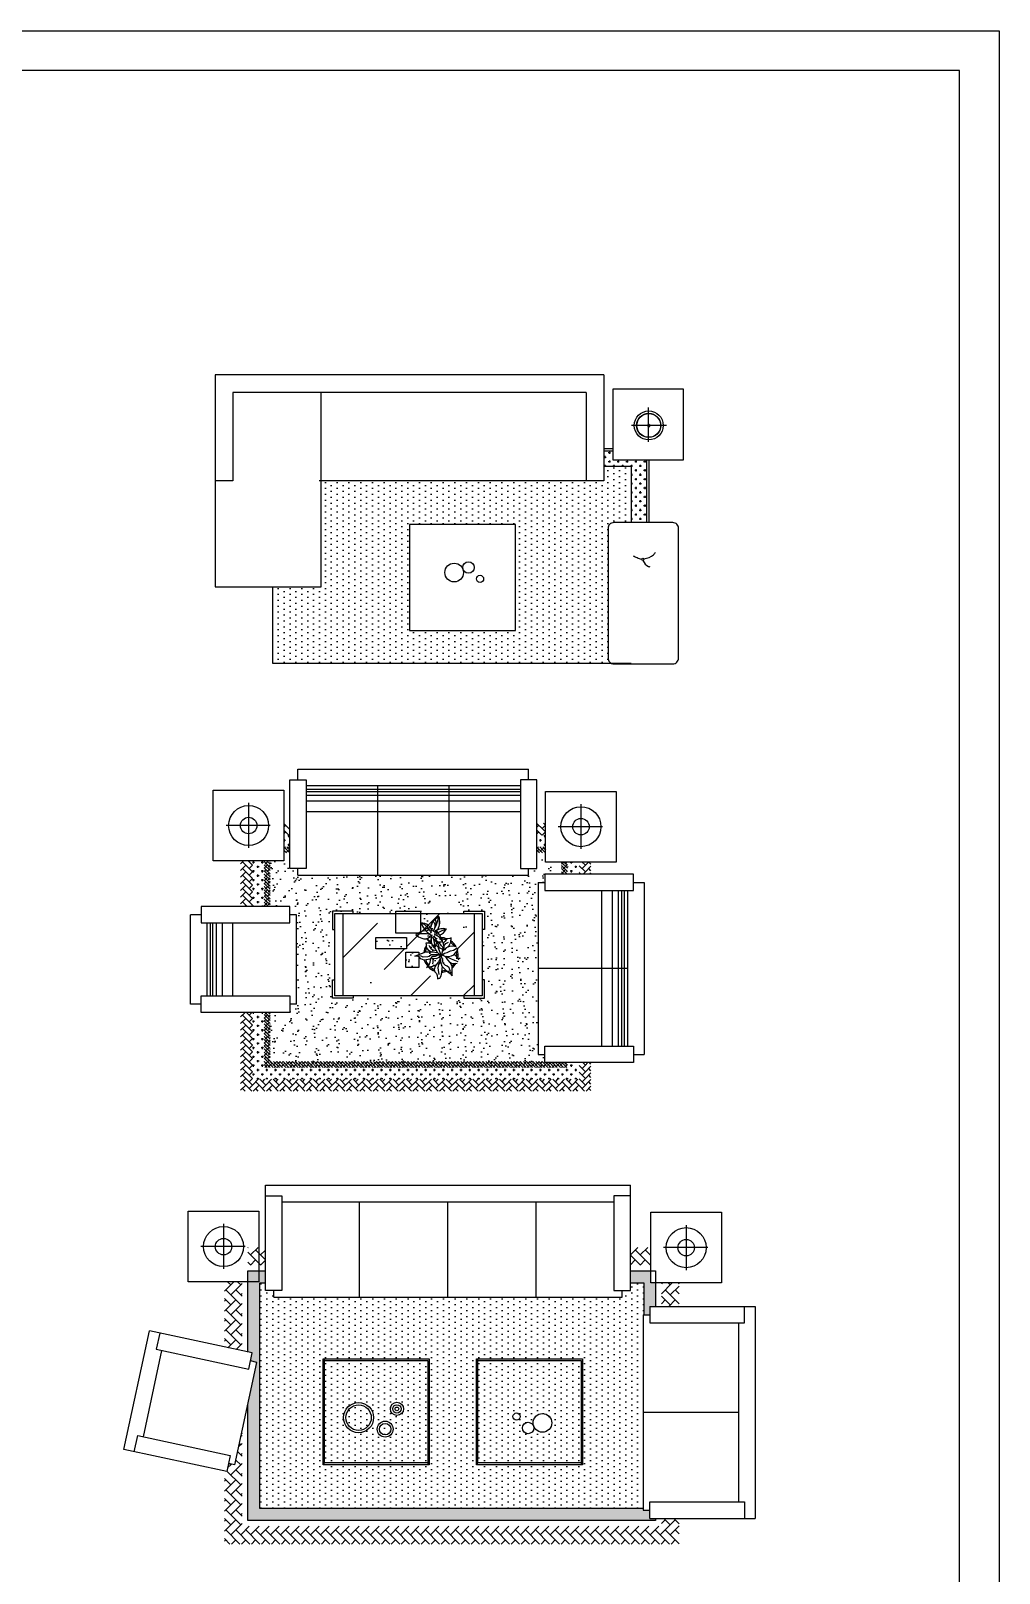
# Model space of a CAD drawing. Header units: inches. Extents: x 10.7 to 53.2, y 13 to 37.8.
# Drawn here: x 44.95 to 53.17, y 24.73 to 37.83 of the extents above; entities that cross this region are included whole.
import ezdxf

# ---------------------------------------------------------------- set-up
doc = ezdxf.new("R2010")
doc.units = ezdxf.units.IN
doc.header["$MEASUREMENT"] = 0
for name, color, linetype in [('02', 2, 'Continuous'), ('1', 1, 'Continuous'), ('4', 4, 'Continuous'), ('8', 8, 'Continuous'), ('kadrbm', 4, 'Continuous')]:
    doc.layers.add(name, color=color, linetype=linetype)
pattern_1 = [(45, (173.40136, -25.007333), (4e-18, 0.056568542), [0.12, -0.04]), (135, (173.429645, -24.97905), (4e-18, 0.056568542), [0.12, -0.04])]
pattern_2 = [(90, (173.40136, -25.007333), (-0.0375, 0.0375), [0.01875, -0.05625]), (180, (173.410736, -24.99796), (-0.0375, -0.0375), [0.01875, -0.05625])]

# ---------------------------------------------------------------- blocks, each defined once
blk = doc.blocks.new('kadrbm')
at = {"layer": 'kadrbm', "color": 4}
blk.add_lwpolyline([(0, 0), (0, 24.797), (21, 24.797), (21, 0), (0, 0)], close=True, dxfattribs=at)
blk.add_lwpolyline([(20.663, 0.326), (20.663, 24.46), (0.337, 24.46), (0.337, 0.326), (20.663, 0.326)], dxfattribs=at)

msp = doc.modelspace()

# ---------------------------------------------------------------- hatches: boundary and pattern name
at = {"layer": '1'}
h = msp.add_hatch(dxfattribs=at)
h.set_pattern_fill('AR-SAND', color=256, scale=0.07, angle=90, style=0)
h.set_pattern_definition([(127.5, (173.40136, -25.00733), (-0.13487766, -0.004409535), [0, -0.1064, 0, -0.119, 0, -0.11375]), (97.5, (173.40136, -25.00733), (-0.19755022, 0.12388437), [0, -0.0574, 0, -0.0959, 0, -0.03675]), (57.5, (173.40136, -25.09343), (-0.00039613, 0.21798993), [0, -0.035, 0, -0.126, 0, -0.1645]), (47.5, (173.40136, -25.09343), (-0.0614373, 0.21042886), [0, -0.0175, 0, -0.0826, 0, -0.0945])])
h.paths.add_polyline_path([(49.256, 30.595), (49.312, 30.595), (49.312, 30.665), (49.455, 30.665), (49.455, 30.768), (49.32, 30.768), (49.32, 30.847), (49.246, 30.847), (49.246, 30.713), (49.176, 30.713), (49.176, 30.657), (47.216, 30.657), (47.216, 30.713), (47.146, 30.713), (47.146, 30.847), (47.097, 30.847), (47.097, 30.778), (46.979, 30.778), (46.979, 30.391), (47.148, 30.391), (47.148, 30.321), (47.204, 30.321), (47.204, 29.561), (47.148, 29.561), (47.148, 29.491), (46.979, 29.491), (46.979, 29.074), (49.312, 29.074), (49.312, 29.135), (49.256, 29.135)])
h.paths.add_polyline_path([(48.257, 30.35), (48.257, 30.331), (48.625, 30.331), (48.625, 30.351), (48.8, 30.351), (48.8, 30.194), (48.78, 30.194), (48.78, 29.769), (48.8, 29.769), (48.8, 29.611), (48.625, 29.611), (48.625, 29.631), (47.684, 29.631), (47.684, 29.611), (47.51, 29.611), (47.51, 29.769), (47.53, 29.769), (47.53, 30.194), (47.51, 30.194), (47.51, 30.351), (47.684, 30.351), (47.684, 30.331), (48.049, 30.331), (48.049, 30.35)], flags=16)
h.paths.add_polyline_path([(48.313, 30.119, -0.01841), (48.308, 30.118, 0.156767), (48.338, 30.093, -0.009944), (48.343, 30.097, -0.162288)], flags=0)
h.paths.add_polyline_path([(48.219, 30.15, -0.00293), (48.22, 30.151, -0.002962), (48.219, 30.152, 0.002894), (48.218, 30.151, 0.002925)], flags=0)
h.paths.add_polyline_path([(48.264, 30.252, 0.003465), (48.263, 30.252, -0.002433), (48.262, 30.254, -0.003403), (48.264, 30.254, -404.790013)], flags=16)
h.paths.add_polyline_path([(48.412, 30.306, -0.002893), (48.414, 30.306, -0.002582), (48.414, 30.305, -341.150591), (48.413, 30.304, 0.002612)], flags=0)
h.paths.add_polyline_path([(48.474, 30.197, 0.004332), (48.475, 30.198, 0.221403), (48.388, 30.186), (48.389, 30.184, -0.220744)], flags=0)
h.paths.add_polyline_path([(48.386, 30.189), (48.387, 30.184, 0.005601), (48.385, 30.183), (48.381, 30.151, -0.162381), (48.441, 30.098), (48.44, 30.105), (48.431, 30.126, -0.092583), (48.484, 30.116), (48.506, 30.12), (48.519, 30.124), (48.516, 30.098, -0.114416), (48.56, 30.049), (48.533, 30.055), (48.503, 30.051), (48.475, 30.041), (48.462, 30.024), (48.458, 30.021, 0.002174), (48.458, 30.022, -0.022559), (48.445, 30.026), (48.441, 30.003), (48.434, 29.978), (48.439, 29.98), (48.472, 29.963), (48.488, 29.939), (48.505, 29.919), (48.527, 29.907), (48.544, 29.906), (48.544, 29.906), (48.544, 29.906), (48.55, 29.906), (48.559, 29.908), (48.559, 29.908, -0.090473), (48.526, 29.867), (48.527, 29.825), (48.527, 29.801), (48.509, 29.821), (48.482, 29.841, -0.078364), (48.437, 29.832), (48.432, 29.802), (48.42, 29.783), (48.402, 29.777), (48.402, 29.781), (48.398, 29.805), (48.394, 29.821), (48.38, 29.836), (48.378, 29.841, -0.106773), (48.326, 29.875), (48.308, 29.872), (48.319, 29.882, -0.104481), (48.29, 29.935), (48.288, 29.935), (48.259, 29.945), (48.245, 29.964), (48.243, 29.964), (48.243, 29.873), (48.132, 29.873), (48.132, 30.004), (48.243, 30.004), (48.243, 29.983), (48.266, 29.992), (48.285, 29.998, -0.111014), (48.307, 30.059), (48.307, 30.064), (48.304, 30.082), (48.333, 30.081), (48.342, 30.08, -0.016282), (48.349, 30.086, 0.171112), (48.377, 30.04, 0.002802), (48.377, 30.041), (48.377, 30.042, 0.108956), (48.37, 30.112, 0.009083), (48.369, 30.112, -0.001807), (48.37, 30.113, 0.026881), (48.363, 30.129), (48.374, 30.138, -0.306366), (48.391, 30.06, 0.12812), (48.457, 30.024, 0.324049), (48.38, 30.149)], flags=0)
h.paths.add_polyline_path([(48.139, 30.127), (48.139, 30.03), (47.877, 30.03), (47.877, 30.127)], flags=0)
h.paths.add_polyline_path([(48.425, 29.98), (48.425, 29.98), (48.425, 29.98), (48.428, 29.977), (48.429, 29.978), (48.429, 29.976), (48.428, 29.977), (48.422, 29.958), (48.424, 29.946), (48.409, 29.922), (48.39, 29.894), (48.386, 29.892), (48.378, 29.877), (48.374, 29.856), (48.374, 29.856, -0.073695), (48.341, 29.878), (48.358, 29.881), (48.39, 29.894), (48.409, 29.922), (48.424, 29.946), (48.422, 29.958), (48.428, 29.977), (48.428, 29.978), (48.426, 29.976), (48.425, 29.98)], flags=0)
h.paths.add_polyline_path([(48.575, 29.952), (48.578, 29.949), (48.578, 29.949), (48.578, 29.949), (48.557, 29.974), (48.54, 29.98), (48.541, 29.981), (48.556, 30.001), (48.562, 30.008), (48.562, 30.008), (48.562, 30.008), (48.572, 30.02), (48.572, 30.02, -0.115811)], flags=0)
at = {"layer": '4'}
h = msp.add_hatch(dxfattribs=at)
h.set_pattern_fill('ANSI36', color=256, scale=0.1, angle=180, style=0)
h.set_pattern_definition([(225, (67.53572, 24.74884), (-0.16838, -0.6173926), [0.79375, -0.15875, 0, -0.15875])])
h.paths.add_polyline_path([(48.712, 30.331), (47.597, 30.331), (47.597, 29.631), (48.712, 29.631)])
h.paths.add_polyline_path([(48.243, 29.873), (48.132, 29.873), (48.132, 30.004), (48.243, 30.004)], flags=16)
h.paths.add_polyline_path([(48.257, 30.163), (48.257, 30.35), (48.049, 30.35), (48.049, 30.163)])
h.paths.add_polyline_path([(48.139, 30.03), (47.877, 30.03), (47.877, 30.127), (48.139, 30.127)], flags=16)
at = {"layer": '8'}
h = msp.add_hatch(dxfattribs=at)
h.set_pattern_fill('CROSS', color=256, scale=0.15, angle=270, style=0)
h.set_pattern_definition([(270, (343.448953, -34.40894), (0.0375, -0.0375), [0.01875, -0.05625]), (360, (343.43958, -34.418314), (0.0375, 0.0375), [0.01875, -0.05625])])
h.paths.add_polyline_path([(50.046, 33.65), (50.176, 33.65), (50.176, 34.183), (49.891, 34.183), (49.891, 34.26), (49.814, 34.26), (49.814, 34.13), (50.046, 34.13)])
h = msp.add_hatch(dxfattribs=at)
h.set_pattern_fill('DOTS', color=256, scale=0.8, angle=270, style=0)
h.set_pattern_definition([(270, (343.448953, -34.40894), (0.05, -0.025), [0, -0.05])])
h.paths.add_polyline_path([(49.064, 32.454), (49.879, 32.454, -0.292772), (49.85, 32.5), (49.85, 33.6, -0.414214), (49.9, 33.65), (50.046, 33.65), (50.046, 34.13), (49.814, 34.13), (49.814, 34.004), (47.414, 34.004), (47.414, 33.104), (47.003, 33.104), (47.003, 32.454)])
h.paths.add_polyline_path([(48.164, 32.733), (48.164, 33.633), (49.064, 33.633), (49.064, 32.733)], flags=16)
h = msp.add_hatch(dxfattribs=at)
h.set_pattern_fill('AR-HBONE', color=256, scale=0.01, style=0)
h.set_pattern_definition(pattern_1)
h.paths.add_polyline_path([(46.779, 30.778), (46.729, 30.778), (46.729, 30.391), (46.779, 30.391)])
h.paths.add_polyline_path([(47.146, 31.097), (47.097, 31.097), (47.097, 31.047), (47.146, 31.047)])
h.paths.add_polyline_path([(49.32, 31.097), (49.246, 31.097), (49.246, 31.047), (49.32, 31.047)])
h.paths.add_polyline_path([(49.705, 30.768), (49.655, 30.768), (49.655, 30.665), (49.705, 30.665)])
h.paths.add_polyline_path([(49.705, 29.065), (49.655, 29.065), (49.655, 28.874), (46.779, 28.874), (46.779, 29.491), (46.729, 29.491), (46.729, 28.824), (49.705, 28.824)])
h = msp.add_hatch(dxfattribs=at)
h.set_pattern_fill('AR-HBONE', color=256, scale=0.01, style=0)
h.set_pattern_definition(pattern_1)
h.paths.add_polyline_path([(46.829, 30.778), (46.779, 30.778), (46.779, 30.391), (46.829, 30.391)])
h.paths.add_polyline_path([(46.829, 29.491), (46.779, 29.491), (46.779, 28.874), (49.655, 28.874), (49.655, 29.065), (49.605, 29.065), (49.605, 28.924), (46.829, 28.924)])
h.paths.add_polyline_path([(49.655, 30.768), (49.605, 30.768), (49.605, 30.665), (49.655, 30.665)])
h.paths.add_polyline_path([(49.32, 31.047), (49.246, 31.047), (49.246, 30.997), (49.32, 30.997)])
h.paths.add_polyline_path([(47.146, 31.047), (47.097, 31.047), (47.097, 30.997), (47.146, 30.997)])
h = msp.add_hatch(dxfattribs=at)
h.set_pattern_fill('CROSS', color=256, scale=0.15, angle=90, style=0)
h.set_pattern_definition(pattern_2)
h.paths.add_polyline_path([(47.146, 30.997), (47.097, 30.997), (47.097, 30.947), (47.146, 30.947)])
h.paths.add_polyline_path([(46.879, 30.778), (46.829, 30.778), (46.829, 30.391), (46.879, 30.391)])
h.paths.add_polyline_path([(46.879, 29.491), (46.829, 29.491), (46.829, 28.924), (49.605, 28.924), (49.605, 29.065), (49.555, 29.065), (49.555, 28.974), (46.879, 28.974)])
h.paths.add_polyline_path([(49.605, 30.768), (49.555, 30.768), (49.555, 30.665), (49.605, 30.665)])
h.paths.add_polyline_path([(49.32, 30.997), (49.246, 30.997), (49.246, 30.947), (49.32, 30.947)])
h = msp.add_hatch(dxfattribs=at)
h.set_pattern_fill('CROSS', color=256, scale=0.15, angle=90, style=0)
h.set_pattern_definition(pattern_2)
h.paths.add_polyline_path([(46.929, 30.778), (46.879, 30.778), (46.879, 30.391), (46.929, 30.391)])
h.paths.add_polyline_path([(46.929, 29.491), (46.879, 29.491), (46.879, 28.974), (49.555, 28.974), (49.555, 29.065), (49.505, 29.065), (49.505, 29.024), (46.929, 29.024)])
h.paths.add_polyline_path([(49.555, 30.768), (49.505, 30.768), (49.505, 30.665), (49.555, 30.665)])
h.paths.add_polyline_path([(49.32, 30.947), (49.246, 30.947), (49.246, 30.897), (49.32, 30.897)])
h.paths.add_polyline_path([(47.146, 30.947), (47.097, 30.947), (47.097, 30.897), (47.146, 30.897)])
h = msp.add_hatch(dxfattribs=at)
h.set_pattern_fill('ANSI38', color=256, scale=0.15, angle=90, style=0)
h.set_pattern_definition([(135, (173.40136, -25.007333), (-0.0132582521, -0.0132582521), []), (225, (173.40136, -25.007333), (-0.0132582521, -0.0397747564), [0.046875, -0.028125])])
h.paths.add_polyline_path([(46.979, 29.491), (46.929, 29.491), (46.929, 29.024), (49.505, 29.024), (49.505, 29.065), (49.312, 29.065), (49.312, 29.074), (46.979, 29.074)])
h.paths.add_polyline_path([(46.979, 30.778), (46.929, 30.778), (46.929, 30.391), (46.979, 30.391)])
h.paths.add_polyline_path([(47.146, 30.897), (47.097, 30.897), (47.097, 30.847), (47.146, 30.847)])
h.paths.add_polyline_path([(49.32, 30.897), (49.246, 30.897), (49.246, 30.847), (49.32, 30.847)])
h.paths.add_polyline_path([(49.505, 30.768), (49.455, 30.768), (49.455, 30.665), (49.505, 30.665)])
h = msp.add_hatch(dxfattribs=at)
h.set_pattern_fill('AR-HBONE', color=256, scale=0.015, angle=90, style=0)
h.set_pattern_definition([(135, (119.78774, -56.82715), (-0.084852814, 1e-17), [0.18, -0.06]), (225, (119.745316, -56.78472), (-0.084852814, 1e-17), [0.18, -0.06])])
h.paths.add_polyline_path([(46.612, 25.593), (46.591, 25.597), (46.591, 24.978), (50.454, 24.978), (50.454, 25.195), (50.304, 25.195), (50.304, 25.128), (46.741, 25.128), (46.741, 25.927), (46.681, 25.65), (46.626, 25.661)])
h.paths.add_polyline_path([(46.591, 27.203), (46.591, 26.651), (46.741, 26.619), (46.741, 27.203)])
h.paths.add_polyline_path([(46.791, 27.496), (46.791, 27.346), (46.94, 27.346), (46.94, 27.496)])
h.paths.add_polyline_path([(50.04, 27.496), (50.04, 27.346), (50.214, 27.346), (50.214, 27.496)])
h.paths.add_polyline_path([(50.304, 27.194), (50.304, 26.995), (50.454, 26.995), (50.454, 27.194)])
h = msp.add_hatch(dxfattribs=at)
h.set_pattern_fill('CROSS', color=256, scale=0.15, angle=90, style=0)
h.set_pattern_definition([(90, (119.787743, -56.82715), (-0.0375, 0.0375), [0.01875, -0.05625]), (180, (119.797118, -56.817774), (-0.0375, -0.0375), [0.01875, -0.05625])])
h.paths.add_polyline_path([(46.891, 25.278), (46.891, 27.196), (46.94, 27.196), (46.94, 27.296), (46.791, 27.296), (46.791, 26.608), (46.827, 26.6), (46.813, 26.532), (46.868, 26.52), (46.791, 26.161), (46.791, 25.178), (50.254, 25.178), (50.254, 25.195), (50.206, 25.195), (50.206, 25.265), (50.149, 25.265), (50.149, 25.278)])
h.paths.add_polyline_path([(50.04, 27.296), (50.04, 27.196), (50.154, 27.196), (50.154, 26.925), (50.206, 26.925), (50.206, 26.995), (50.254, 26.995), (50.254, 27.194), (50.214, 27.194), (50.214, 27.296)])
h = msp.add_hatch(dxfattribs=at)
h.set_pattern_fill('DOTS', color=256, scale=0.8, angle=90, style=0)
h.set_pattern_definition([(90, (173.40136, -32.364187), (-0.05, 0.025), [0, -0.05])])
h.paths.add_polyline_path([(50.149, 26.925), (50.154, 26.925), (50.154, 27.196), (50.04, 27.196), (50.04, 27.131), (49.97, 27.131), (49.97, 27.074), (47.01, 27.074), (47.01, 27.131), (46.94, 27.131), (46.94, 27.196), (46.891, 27.196), (46.891, 25.278), (50.149, 25.278)])
h.paths.add_polyline_path([(49.633, 26.551), (49.633, 25.651), (48.733, 25.651), (48.733, 25.651), (48.733, 26.551)], flags=16)
h.paths.add_polyline_path([(49.622, 26.535), (49.622, 25.668), (48.744, 25.668), (48.744, 26.535)], flags=0)
h.paths.add_polyline_path([(49.372, 26.006, -1), (49.214, 26.006, -1)], flags=0)
h.paths.add_polyline_path([(49.104, 26.06, -1), (49.043, 26.06, -1)], flags=0)
h.paths.add_polyline_path([(49.22, 25.963, -1), (49.122, 25.963, -1)], flags=0)
h.paths.add_polyline_path([(48.33, 26.551), (48.33, 25.651), (47.43, 25.651), (47.43, 25.651), (47.43, 26.551)], flags=16)
h.paths.add_polyline_path([(48.319, 26.535), (48.319, 25.668), (47.441, 25.668), (47.441, 26.535)], flags=0)
h.paths.add_polyline_path([(48.113, 26.125, -1), (48.001, 26.125, -1)], flags=0)
h.paths.add_polyline_path([(48.093, 26.125, -1), (48.021, 26.125, -1)], flags=0)
h.paths.add_polyline_path([(48.073, 26.125, -1), (48.041, 26.125, -1)], flags=0)
h.paths.add_polyline_path([(48.025, 25.953, -1), (47.889, 25.953, -1)], flags=0)
h.paths.add_polyline_path([(48.005, 25.953, -1), (47.909, 25.953, -1)], flags=0)
h.paths.add_polyline_path([(47.859, 26.051, -1), (47.603, 26.051, -1)], flags=0)
h.paths.add_polyline_path([(47.839, 26.051, -1), (47.623, 26.051, -1)], flags=0)

# ---------------------------------------------------------------- linework, layer by layer
at = {"layer": '02'}
for p, q in [((47.286, 31.387), (49.106, 31.387)), ((47.286, 31.367), (49.106, 31.367)), ((47.286, 31.337), (49.106, 31.337)), ((47.286, 31.287), (49.106, 31.287)), ((47.286, 31.197), (49.106, 31.197)), ((49.796, 30.525), (49.796, 29.205)), ((49.886, 30.525), (49.886, 29.205)), ((49.936, 30.525), (49.936, 29.205)), ((49.966, 30.525), (49.966, 29.205)), ((49.986, 30.525), (49.986, 29.205)), ((46.474, 29.631), (46.474, 30.251)), ((46.494, 29.631), (46.494, 30.251)), ((46.524, 29.631), (46.524, 30.251)), ((46.574, 29.631), (46.574, 30.251)), ((46.664, 29.631), (46.664, 30.251)), ((48.335, 30.129), (48.347, 30.134)), ((48.339, 30.154), (48.349, 30.142)), ((48.347, 30.134), (48.351, 30.132)), ((48.351, 30.132), (48.351, 30.126)), ((48.354, 30.134), (48.355, 30.151)), ((48.376, 30.141), (48.362, 30.128)), ((48.38, 30.147), (48.386, 30.189)), ((48.386, 30.189), (48.409, 30.159)), ((48.386, 30.189), (48.395, 30.149)), ((48.409, 30.159), (48.425, 30.139)), ((48.425, 30.139), (48.44, 30.105)), ((48.506, 30.12), (48.482, 30.115)), ((48.519, 30.124), (48.506, 30.12)), ((48.515, 30.088), (48.519, 30.124)), ((48.228, 29.978), (48.266, 29.992)), ((48.266, 29.992), (48.303, 30.005)), ((48.303, 30.005), (48.356, 30.005)), ((48.307, 30.064), (48.304, 30.082)), ((48.304, 30.082), (48.333, 30.081)), ((48.308, 30.043), (48.307, 30.064)), ((48.328, 30.018), (48.308, 30.043)), ((48.327, 30.061), (48.334, 30.052)), ((48.347, 30.006), (48.328, 30.018)), ((48.333, 30.081), (48.352, 30.079)), ((48.334, 30.052), (48.344, 30.035)), ((48.344, 30.035), (48.363, 30.024)), ((48.356, 30.005), (48.379, 30.003)), ((48.363, 30.024), (48.392, 30.017)), ((48.375, 30.044), (48.373, 30.069)), ((48.373, 30.069), (48.374, 30.068)), ((48.402, 30.001), (48.375, 30.044)), ((48.379, 30.003), (48.406, 29.997)), ((48.398, 30.071), (48.396, 30.1)), ((48.396, 30.099), (48.413, 30.05)), ((48.433, 29.973), (48.402, 30.001)), ((48.407, 30.091), (48.436, 30.09)), ((48.414, 30.028), (48.407, 30.047)), ((48.432, 29.976), (48.414, 30.028)), ((48.441, 30.003), (48.433, 29.973)), ((48.437, 29.977), (48.461, 29.993)), ((48.44, 30.105), (48.442, 30.094)), ((48.445, 30.027), (48.441, 30.003)), ((48.445, 30.012), (48.443, 30.005)), ((48.462, 30.024), (48.445, 30.012)), ((48.467, 30.095), (48.449, 30.078)), ((48.455, 30.053), (48.461, 30.062)), ((48.461, 30.062), (48.473, 30.077)), ((48.461, 29.993), (48.484, 30)), ((48.475, 30.041), (48.462, 30.024)), ((48.482, 30.115), (48.467, 30.095)), ((48.473, 30.077), (48.494, 30.088)), ((48.503, 30.051), (48.475, 30.041)), ((48.484, 30), (48.513, 30.014)), ((48.489, 30.048), (48.501, 30.06)), ((48.501, 30.06), (48.515, 30.088)), ((48.533, 30.055), (48.503, 30.051)), ((48.513, 30.014), (48.537, 30.02)), ((48.561, 30.048), (48.533, 30.055)), ((48.537, 30.02), (48.57, 30.041)), ((48.541, 29.981), (48.556, 30.001)), ((48.556, 30.001), (48.576, 30.025)), ((48.209, 29.969), (48.228, 29.978)), ((48.226, 29.969), (48.209, 29.969)), ((48.245, 29.964), (48.226, 29.969)), ((48.259, 29.945), (48.245, 29.964)), ((48.28, 29.96), (48.257, 29.971)), ((48.288, 29.935), (48.259, 29.945)), ((48.319, 29.964), (48.28, 29.96)), ((48.323, 29.94), (48.288, 29.935)), ((48.308, 29.872), (48.327, 29.89)), ((48.332, 29.876), (48.308, 29.872)), ((48.332, 29.966), (48.319, 29.964)), ((48.348, 29.947), (48.323, 29.94)), ((48.327, 29.89), (48.339, 29.918)), ((48.348, 29.98), (48.332, 29.966)), ((48.358, 29.881), (48.332, 29.876)), ((48.339, 29.918), (48.345, 29.948)), ((48.345, 29.948), (48.361, 29.968)), ((48.381, 29.981), (48.348, 29.98)), ((48.362, 29.918), (48.358, 29.905)), ((48.39, 29.894), (48.358, 29.881)), ((48.361, 29.968), (48.384, 29.969)), ((48.37, 29.95), (48.362, 29.938)), ((48.362, 29.938), (48.362, 29.918)), ((48.391, 29.946), (48.37, 29.95)), ((48.378, 29.877), (48.374, 29.854)), ((48.386, 29.893), (48.378, 29.877)), ((48.422, 29.981), (48.381, 29.981)), ((48.384, 29.969), (48.401, 29.977)), ((48.409, 29.922), (48.39, 29.894)), ((48.413, 29.958), (48.391, 29.946)), ((48.401, 29.977), (48.425, 29.98)), ((48.406, 29.869), (48.413, 29.899)), ((48.409, 29.849), (48.406, 29.869)), ((48.425, 29.947), (48.409, 29.922)), ((48.426, 29.976), (48.413, 29.958)), ((48.413, 29.899), (48.429, 29.924)), ((48.429, 29.978), (48.422, 29.958)), ((48.422, 29.958), (48.429, 29.911)), ((48.425, 29.98), (48.426, 29.976)), ((48.439, 29.98), (48.429, 29.976)), ((48.429, 29.976), (48.441, 29.943)), ((48.429, 29.911), (48.438, 29.883)), ((48.437, 29.831), (48.44, 29.861)), ((48.438, 29.883), (48.458, 29.863)), ((48.472, 29.963), (48.439, 29.98)), ((48.44, 29.861), (48.442, 29.874)), ((48.441, 29.943), (48.448, 29.913)), ((48.448, 29.913), (48.466, 29.893)), ((48.458, 29.863), (48.475, 29.846)), ((48.466, 29.968), (48.495, 29.967)), ((48.466, 29.893), (48.485, 29.886)), ((48.488, 29.939), (48.472, 29.963)), ((48.52, 29.944), (48.474, 29.967)), ((48.485, 29.886), (48.497, 29.875)), ((48.508, 29.916), (48.488, 29.939)), ((48.495, 29.967), (48.521, 29.973)), ((48.497, 29.875), (48.501, 29.865)), ((48.5, 29.922), (48.527, 29.907)), ((48.501, 29.865), (48.509, 29.842)), ((48.526, 29.883), (48.508, 29.916)), ((48.536, 29.938), (48.52, 29.944)), ((48.521, 29.973), (48.541, 29.981)), ((48.527, 29.825), (48.526, 29.883)), ((48.527, 29.907), (48.55, 29.906)), ((48.576, 29.92), (48.536, 29.938)), ((48.557, 29.974), (48.541, 29.979)), ((48.55, 29.906), (48.569, 29.91)), ((48.578, 29.949), (48.557, 29.974)), ((48.584, 29.935), (48.578, 29.949)), ((48.374, 29.854), (48.38, 29.836)), ((48.38, 29.836), (48.394, 29.821)), ((48.394, 29.821), (48.398, 29.805)), ((48.398, 29.805), (48.402, 29.781)), ((48.402, 29.777), (48.42, 29.783)), ((48.402, 29.781), (48.402, 29.777)), ((48.415, 29.813), (48.409, 29.849)), ((48.42, 29.783), (48.432, 29.802)), ((48.432, 29.802), (48.437, 29.831)), ((48.475, 29.846), (48.509, 29.821)), ((48.509, 29.821), (48.527, 29.801)), ((48.527, 29.801), (48.527, 29.825))]:
    msp.add_line(p, q, dxfattribs=at)
for points in [[(49.814, 34.28), (49.891, 34.28)], [(49.814, 34.26), (49.891, 34.26)], [(50.176, 34.183), (50.176, 33.65)], [(50.196, 34.183), (50.196, 33.65)], [(49.814, 34.13), (50.046, 34.13), (50.046, 33.65)], [(50.046, 32.454), (47.003, 32.454), (47.003, 33.104)], [(50.046, 32.45), (50.046, 32.454)], [(46.797, 31.27), (46.797, 30.888)], [(49.62, 31.26), (49.62, 30.879)], [(46.98, 31.078), (46.605, 31.078)], [(49.804, 31.068), (49.428, 31.068)], [(46.791, 26.608), (46.791, 27.296), (46.94, 27.296)], [(50.04, 27.296), (50.254, 27.296), (50.254, 26.995)], [(50.154, 25.278), (46.891, 25.278), (46.891, 27.196), (46.94, 27.196)], [(50.04, 27.196), (50.154, 27.196), (50.154, 26.925)], [(50.254, 25.195), (50.254, 25.178), (46.791, 25.178), (46.791, 26.161)]]:
    msp.add_lwpolyline(points, dxfattribs=at)
for points in [[(46.497, 30.778), (46.497, 31.378), (47.097, 31.378), (47.097, 30.778)], [(49.32, 30.768), (49.32, 31.368), (49.92, 31.368), (49.92, 30.768)], [(48.257, 30.35), (48.257, 30.163), (48.049, 30.163), (48.049, 30.35)], [(48.139, 30.127), (48.139, 30.03), (47.877, 30.03), (47.877, 30.127)], [(48.243, 30.004), (48.243, 29.873), (48.132, 29.873), (48.132, 30.004)]]:
    msp.add_lwpolyline(points, close=True, dxfattribs=at)
for centre, radius in [((46.797, 31.078), 0.17), ((49.62, 31.068), 0.17), ((46.797, 31.078), 0.07), ((49.62, 31.068), 0.07)]:
    msp.add_circle(centre, radius, dxfattribs=at)
for centre, radius, start, end in [((48.417, 30.295), 0.16, 194.7683, 241.0447), ((48.254, 30.14), 0.113, 21.539, 85.7957), ((48.19, 30.094), 0.174, 23.4225, 63.766), ((48.468, 30.191), 0.128, 115.1421, 169.4654), ((48.468, 30.191), 0.126, 115.1421, 169.4654), ((48.019, 30.378), 0.399, 330.112, 348.9889), ((48.332, 30.228), 0.0505, 334.8742, 33.5541), ((48.262, 30.245), 0.129, 354.9153, 17.1027), ((48.278, 30.26), 0.142, 332.9888, 19.0158), ((48.278, 30.26), 0.143, 332.9888, 19.0158), ((48.305, 30.242), 0.126, 226.4904, 252.9968), ((48.305, 30.058), 0.126, 91.8848, 133.1752), ((48.278, 29.922), 0.237, 76.1238, 103.3432), ((48.294, 30.188), 0.0713, 248.103, 304.8934), ((48.313, 30.158), 0.0427, 71.5651, 108.4349), ((48.361, 30.152), 0.063, 213.4987, 256.3532), ((48.326, 30.168), 0.0211, 60.5805, 131.5644), ((48.361, 30.152), 0.0581, 213.4987, 256.3532), ((48.38, 30.179), 0.0349, 151.1226, 191.5723), ((48.428, 30.103), 0.0826, 163.9473, 232.2053), ((48.428, 30.103), 0.0811, 163.9473, 232.2053), ((48.215, 30.062), 0.163, 353.5383, 24.3713), ((48.445, 30.099), 0.104, 125.816, 134.1583), ((48.325, 30.087), 0.0699, 316.7876, 46.615), ((48.445, 30.099), 0.102, 126.599, 134.1583), ((48.602, 29.771), 0.443, 119.8389, 120.1658), ((48.332, 30.034), 0.127, 354.837, 67.3654), ((48.445, 30.099), 0.104, 72.2008, 123.3859), ((48.445, 30.099), 0.102, 72.2008, 123.329), ((48.414, 30.077), 0.0457, 108.5877, 120.3501), ((48.602, 29.771), 0.443, 106.6047, 116.6827), ((48.396, 30.23), 0.0853, 284.9319, 337.2126), ((48.43, 29.979), 0.147, 68.5862, 89.7442), ((48.43, 29.979), 0.147, 146.9563, 172.295), ((48.43, 29.979), 0.135, 152.6899, 169.5346), ((48.43, 29.979), 0.147, 124.6911, 135.8473), ((48.43, 29.979), 0.135, 127.4038, 131.1349), ((48.355, 30.077), 0.0378, 11.5947, 70.476), ((48.43, 29.979), 0.147, 112.9768, 114.7304), ((48.494, 30.168), 0.148, 225.2731, 256.0955), ((48.297, 29.96), 0.17, 23.1873, 54.336), ((48.43, 29.979), 0.135, 70.6559, 87.5058), ((48.43, 29.979), 0.135, 33.3868, 52.0756), ((48.43, 29.979), 0.147, 28.3455, 54.4541), ((48.43, 29.979), 0.135, 354.1886, 12.4028), ((48.43, 29.979), 0.147, 349.7038, 16.1281), ((48.43, 29.979), 0.147, 197.123, 220.9816), ((48.43, 29.979), 0.135, 197.9864, 220.5771), ((48.43, 29.979), 0.147, 224.8021, 249.1804), ((48.43, 29.979), 0.135, 228.4756, 245.3347), ((48.43, 29.979), 0.147, 310.6606, 331.3393), ((48.43, 29.979), 0.135, 315.0835, 327.5023), ((48.43, 29.979), 0.147, 272.503, 290.4563), ((48.43, 29.979), 0.135, 273.2699, 287.4002)]:
    msp.add_arc(centre, radius, start, end, dxfattribs=at)
at = {"layer": '4'}
for p, q in [((46.514, 34.904), (46.514, 33.104)), ((49.814, 34.904), (46.514, 34.904)), ((49.814, 34.904), (49.814, 34.004)), ((46.664, 34.754), (46.664, 34.004)), ((49.664, 34.754), (46.664, 34.754)), ((47.414, 33.104), (47.414, 34.754)), ((49.664, 34.754), (49.664, 34.004)), ((50.195, 34.336), (50.195, 34.626)), ((50.049, 34.477), (50.347, 34.477)), ((50.196, 34.485), (50.187, 34.48)), ((50.187, 34.48), (50.187, 34.469)), ((50.187, 34.469), (50.196, 34.463)), ((50.196, 34.485), (50.206, 34.48)), ((50.196, 34.463), (50.206, 34.469)), ((50.206, 34.469), (50.206, 34.48)), ((46.664, 34.004), (46.514, 34.004)), ((49.814, 34.004), (47.396, 34.004)), ((46.514, 33.104), (47.414, 33.104)), ((47.216, 31.557), (49.176, 31.557)), ((47.216, 31.467), (47.216, 31.557)), ((49.176, 31.467), (49.176, 31.557)), ((47.286, 31.417), (49.106, 31.417)), ((47.893, 31.417), (47.893, 30.657)), ((48.5, 30.657), (48.5, 31.417)), ((47.216, 30.657), (47.216, 30.713)), ((47.216, 30.657), (49.176, 30.657)), ((49.176, 30.657), (49.176, 30.713)), ((49.256, 30.595), (49.256, 29.135)), ((49.256, 30.595), (49.312, 30.595)), ((50.016, 30.525), (50.016, 29.205)), ((50.066, 30.595), (50.156, 30.595)), ((50.156, 30.595), (50.156, 29.135)), ((46.394, 30.321), (46.304, 30.321)), ((46.304, 29.561), (46.304, 30.321)), ((46.444, 29.631), (46.444, 30.251)), ((47.204, 30.321), (47.148, 30.321)), ((47.204, 29.561), (47.204, 30.321)), ((47.597, 30.331), (47.597, 29.631)), ((48.712, 30.331), (48.712, 29.631)), ((48.595, 29.95), (48.561, 29.948)), ((50.016, 29.865), (49.256, 29.865)), ((46.394, 29.561), (46.304, 29.561)), ((47.204, 29.561), (47.148, 29.561)), ((49.256, 29.135), (49.312, 29.135)), ((50.066, 29.135), (50.156, 29.135)), ((46.94, 28.024), (50.04, 28.024)), ((46.94, 27.131), (46.94, 28.024)), ((47.08, 27.884), (49.9, 27.884)), ((47.74, 27.074), (47.74, 27.884)), ((48.49, 27.074), (48.49, 27.884)), ((49.24, 27.074), (49.24, 27.884)), ((47.01, 27.074), (47.01, 27.131)), ((49.97, 27.074), (49.97, 27.131)), ((47.01, 27.074), (49.97, 27.074)), ((50.206, 26.995), (51.099, 26.995)), ((51.099, 26.995), (51.099, 25.195)), ((50.149, 26.925), (50.149, 25.265)), ((50.149, 26.925), (50.206, 26.925)), ((50.959, 26.855), (50.959, 25.335)), ((45.738, 25.78), (45.954, 26.787)), ((46.827, 26.6), (45.954, 26.787)), ((45.904, 25.888), (46.061, 26.621)), ((46.681, 25.65), (46.868, 26.52)), ((46.868, 26.52), (46.813, 26.532)), ((47.43, 26.551), (48.33, 26.551)), ((47.43, 25.651), (47.43, 26.551)), ((47.43, 26.551), (47.441, 26.535)), ((47.441, 26.535), (48.319, 26.535)), ((47.441, 25.668), (47.441, 26.535)), ((48.319, 26.535), (48.319, 25.668)), ((48.33, 26.551), (48.33, 25.651)), ((48.733, 25.651), (48.733, 26.551)), ((48.733, 26.551), (49.633, 26.551)), ((48.733, 26.551), (48.744, 26.535)), ((48.744, 25.668), (48.744, 26.535)), ((48.744, 26.535), (49.622, 26.535)), ((49.622, 26.535), (49.622, 25.668)), ((49.633, 26.551), (49.633, 25.651)), ((50.959, 26.095), (50.149, 26.095)), ((46.612, 25.593), (45.738, 25.78)), ((47.43, 25.651), (47.441, 25.668)), ((48.319, 25.668), (47.441, 25.668)), ((48.33, 25.651), (48.319, 25.668)), ((48.733, 25.651), (48.744, 25.668)), ((49.622, 25.668), (48.744, 25.668)), ((49.633, 25.651), (49.622, 25.668)), ((46.681, 25.65), (46.626, 25.661)), ((48.33, 25.651), (47.43, 25.651)), ((49.633, 25.651), (48.733, 25.651)), ((50.149, 25.265), (50.206, 25.265)), ((50.206, 25.195), (51.099, 25.195))]:
    msp.add_line(p, q, dxfattribs=at)
for points in [[(50.491, 34.783), (49.891, 34.783), (49.891, 34.183), (50.491, 34.183)], [(49.064, 33.633), (48.164, 33.633), (48.164, 32.733), (49.064, 32.733)], [(47.146, 31.467), (47.286, 31.467), (47.286, 30.713), (47.146, 30.713)], [(49.246, 31.467), (49.106, 31.467), (49.106, 30.713), (49.246, 30.713)], [(50.066, 30.525), (50.066, 30.665), (49.312, 30.665), (49.312, 30.525)], [(47.148, 30.251), (47.148, 30.391), (46.394, 30.391), (46.394, 30.251)], [(48.78, 30.331), (48.78, 29.631), (47.53, 29.631), (47.53, 30.331)], [(47.148, 29.631), (47.148, 29.491), (46.394, 29.491), (46.394, 29.631)], [(50.066, 29.205), (50.066, 29.065), (49.312, 29.065), (49.312, 29.205)], [(46.284, 27.203), (46.284, 27.803), (46.884, 27.803), (46.884, 27.203)], [(50.214, 27.194), (50.214, 27.794), (50.814, 27.794), (50.814, 27.194)]]:
    msp.add_lwpolyline(points, close=True, dxfattribs=at)
msp.add_lwpolyline([(50.4, 33.65), (49.9, 33.65, 0.414214), (49.85, 33.6), (49.85, 32.5, 0.414214), (49.9, 32.45), (50.4, 32.45, 0.414214), (50.45, 32.5), (50.45, 33.6, 0.414214)], format="xyb", close=True, dxfattribs=at)
for points in [[(47.684, 30.331), (47.684, 30.351), (47.51, 30.351), (47.51, 30.194), (47.53, 30.194)], [(48.625, 30.331), (48.625, 30.351), (48.8, 30.351), (48.8, 30.194), (48.78, 30.194)], [(47.684, 29.631), (47.684, 29.611), (47.51, 29.611), (47.51, 29.769), (47.53, 29.769)], [(48.625, 29.631), (48.625, 29.611), (48.8, 29.611), (48.8, 29.769), (48.78, 29.769)], [(50.04, 27.934), (49.9, 27.934), (49.9, 27.131), (50.04, 27.131), (50.04, 28.024)], [(46.94, 27.934), (47.08, 27.934), (47.08, 27.131), (46.94, 27.131)], [(46.584, 27.695), (46.584, 27.314)], [(50.514, 27.686), (50.514, 27.304)], [(46.767, 27.503), (46.392, 27.503)], [(50.698, 27.494), (50.322, 27.494)], [(50.206, 26.995), (50.206, 26.855), (51.009, 26.855), (51.009, 26.995)], [(46.042, 26.768), (46.012, 26.631), (46.798, 26.463), (46.827, 26.6)], [(45.826, 25.761), (45.855, 25.898), (46.641, 25.73), (46.612, 25.593)], [(50.206, 25.195), (50.206, 25.335), (51.009, 25.335), (51.009, 25.195)]]:
    msp.add_lwpolyline(points, dxfattribs=at)
for centre, radius in [((50.196, 34.475), 0.123), ((50.196, 34.475), 0.103), ((50.196, 34.475), 0.101), ((48.543, 33.226), 0.0792), ((48.665, 33.269), 0.0487), ((50.146, 33.338), 0.00932), ((48.763, 33.172), 0.0304), ((46.584, 27.503), 0.17), ((50.514, 27.494), 0.17), ((46.584, 27.503), 0.07), ((50.514, 27.494), 0.07), ((47.731, 26.051), 0.128), ((47.731, 26.051), 0.108), ((48.057, 26.125), 0.0559), ((48.057, 26.125), 0.0359), ((48.057, 26.125), 0.0159), ((49.073, 26.06), 0.0304), ((49.293, 26.006), 0.0792), ((47.957, 25.953), 0.0679), ((47.957, 25.953), 0.0479), ((49.171, 25.963), 0.0487)]:
    msp.add_circle(centre, radius, dxfattribs=at)
for points, start_tangent in [([(50.155, 33.342), (50.236, 33.377), (50.254, 33.398)], (0.898501, 0.438972)), ([(50.147, 33.328), (50.193, 33.278), (50.206, 33.274)], (0.107259, -0.994231))]:
    msp.add_spline(points, degree=3, dxfattribs=dict(at, start_tangent=start_tangent))
msp.add_spline([(50.137, 33.338), (50.097, 33.35), (50.066, 33.366)], degree=3, dxfattribs=at)

# ---------------------------------------------------------------- block references
at = {"layer": 'kadrbm'}
msp.add_blockref('kadrbm', (32.173, 13.028), dxfattribs=at)

doc.saveas('drawing.dxf')
